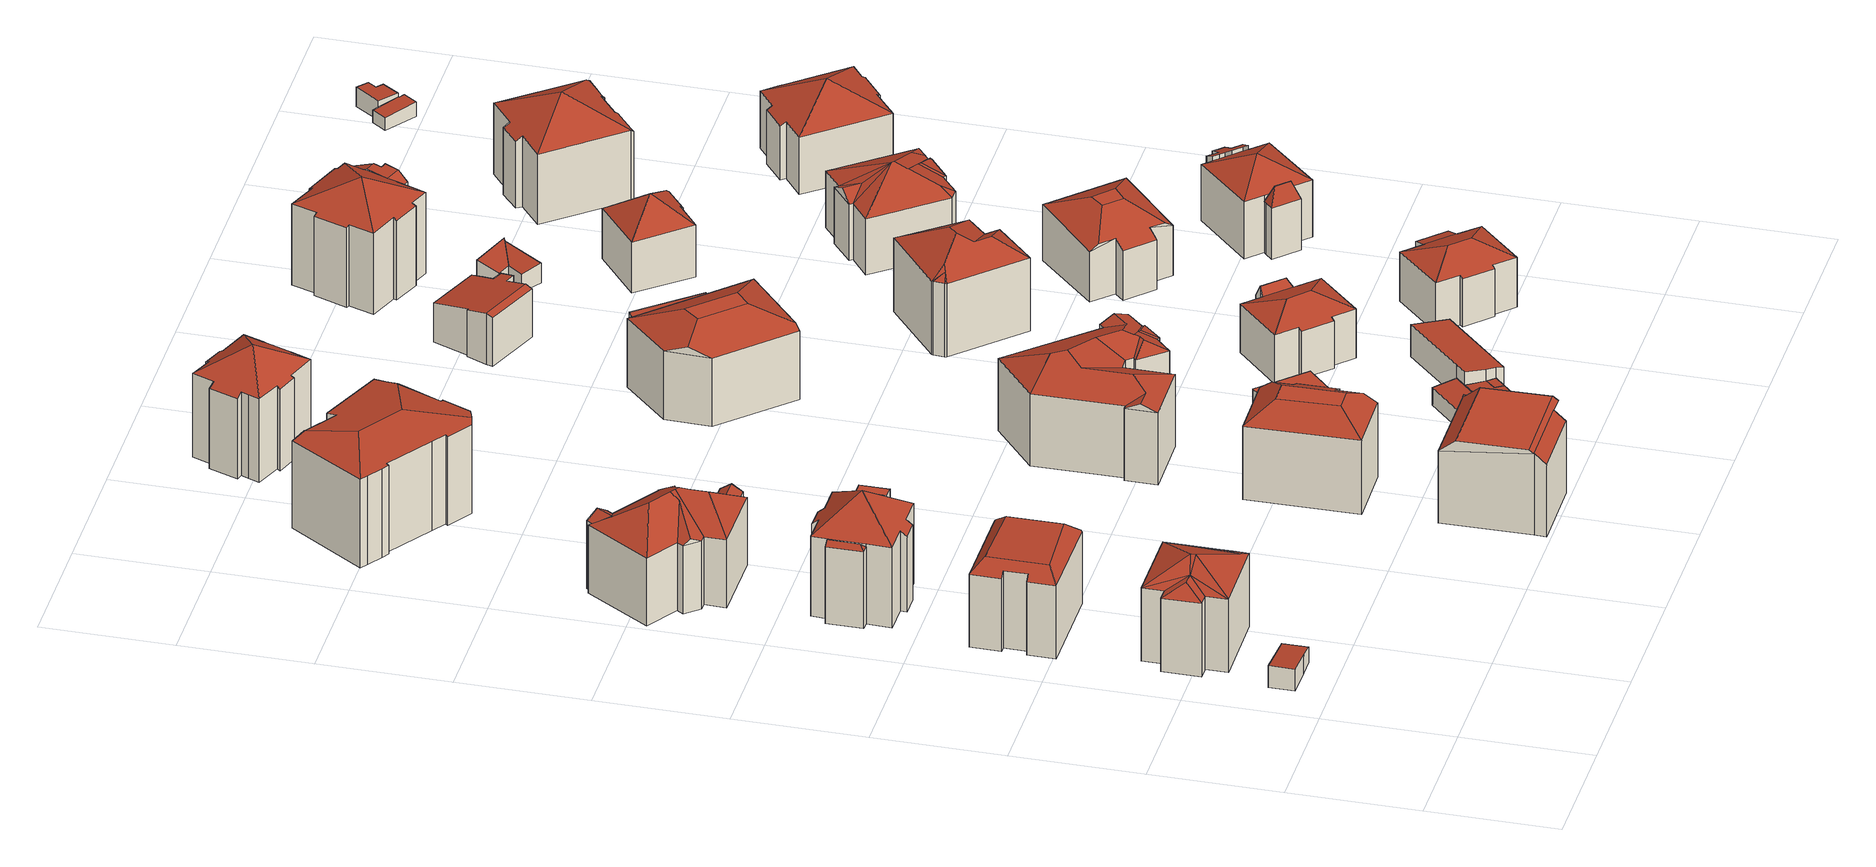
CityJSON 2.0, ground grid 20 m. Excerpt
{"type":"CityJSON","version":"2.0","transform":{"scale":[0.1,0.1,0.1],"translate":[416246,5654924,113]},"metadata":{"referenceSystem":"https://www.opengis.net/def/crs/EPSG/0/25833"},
"CityObjects":{
"building1":{"type":"Building","attributes":{"Dachtyp_tdc":"tdcPolyFlatRoof","Gemeindeschluessel":14612000,"Dachneigung":7.47,"QualitaetDacherkennung":60,"Geometrietyp2DReferenz":"3000","measuredHeight":3.59,"function":"31001_9998","roofType":"2100"},"geometry":[{"type":"Solid","lod":"2","boundaries":[[[[0,1,2,3]],[[1,4,5,2]],[[4,6,7,5]],[[6,8,9,7]],[[8,0,3,9]],[[8,6,4,1,0]],[[3,2,5,7,9]]]],"semantics":{"surfaces":[{"type":"WallSurface"},{"type":"RoofSurface"},{"type":"GroundSurface"}],"values":[[0,0,0,0,0,1,2]]}}]},
"building2":{"type":"Building","attributes":{"Dachtyp_tdc":"tdcFreeFormRoof","Gemeindeschluessel":14612000,"Dachneigung":23.5,"QualitaetDacherkennung":90,"Geometrietyp2DReferenz":"3000","measuredHeight":14.8,"function":"31001_9998","roofType":"5000"},"geometry":[{"type":"Solid","lod":"2","boundaries":[[[[10,11,12,13]],[[11,14,15,12]],[[14,16,17,15]],[[16,18,19,17]],[[18,20,21,19]],[[20,22,23,21]],[[22,24,25,23]],[[24,26,27,25]],[[26,28,29,27]],[[28,30,31,29]],[[30,32,33,31]],[[32,10,13,33]],[[34,35,36]],[[16,35,34]],[[35,16,14]],[[35,30,36]],[[30,35,32]],[[37,38,36,30,28]],[[37,28,26]],[[38,37,26,24]],[[18,38,20]],[[34,38,18]],[[38,34,36]],[[20,24,22]],[[24,20,38]],[[34,18,16]],[[39,35,14,11]],[[39,11,10]],[[35,39,10,32]],[[13,12,15,17,19,21,23,25,27,29,31,33]]]],"semantics":{"surfaces":[{"type":"WallSurface"},{"type":"RoofSurface"},{"type":"GroundSurface"}],"values":[[0,0,0,0,0,0,0,0,0,0,0,0,1,1,1,1,1,1,1,1,1,1,1,1,1,1,1,1,1,2]]}}]},
"building3":{"type":"Building","attributes":{"Dachtyp_tdc":"tdcFreeFormRoof","Gemeindeschluessel":14612000,"Dachneigung":2.71,"QualitaetDacherkennung":64,"Geometrietyp2DReferenz":"3000","measuredHeight":14.51,"function":"31001_9998","roofType":"5000"},"geometry":[{"type":"Solid","lod":"2","boundaries":[[[[40,41,42,43]],[[41,44,45,42]],[[44,46,47,45]],[[46,48,49,47]],[[48,50,51,49]],[[50,52,53,51]],[[52,54,55,53]],[[54,56,57,55]],[[56,58,59,57]],[[58,60,61,59]],[[60,62,63,61]],[[62,40,43,63]],[[64,40,62,60,58,56,54,65]],[[66,67,41,40,64]],[[44,67,66,68,69,50,48,46]],[[52,69,68,65,54]],[[65,68,66,64]],[[44,41,67]],[[52,50,69]],[[43,42,45,47,49,51,53,55,57,59,61,63]]]],"semantics":{"surfaces":[{"type":"WallSurface"},{"type":"RoofSurface"},{"type":"GroundSurface"}],"values":[[0,0,0,0,0,0,0,0,0,0,0,0,1,1,1,1,1,0,0,2]]}}]},
"building4":{"type":"Building","attributes":{"Gemeindeschluessel":14612000,"Geometrietyp2DReferenz":"3000","function":"31001_9998","roofType":"9999"},"children":["building4-1","building4-2","building4-3"]},
"building4-1":{"type":"BuildingPart","attributes":{"Dachtyp_tdc":"tdcPolyFlatRoof","Dachneigung":0,"QualitaetDacherkennung":31,"Geometrietyp2DReferenz":"3000","measuredHeight":13.81,"roofType":"1000"},"parents":["building4"],"geometry":[{"type":"MultiSurface","lod":"2","boundaries":[[[70,71,72,73,74]],[[71,75,76,72]],[[75,77,78,79,76]],[[77,75,71,70]],[[73,72,76,79]]],"semantics":{"surfaces":[{"type":"WallSurface"},{"type":"RoofSurface"},{"type":"GroundSurface"}],"values":[0,0,0,1,2]}}]},
"building4-2":{"type":"BuildingPart","attributes":{"Dachtyp_tdc":"tdcTentRoof","Dachneigung":38.93,"QualitaetDacherkennung":61,"Geometrietyp2DReferenz":"3000","measuredHeight":17.91,"roofType":"3500"},"parents":["building4"],"geometry":[{"type":"MultiSurface","lod":"2","boundaries":[[[80,81,82,83]],[[81,84,85,82]],[[84,86,87,88,85]],[[89,90,91]],[[89,92,93,90]],[[92,94,95,93]],[[94,96,97,95]],[[96,98,99,97]],[[98,100,101,99]],[[100,102,103,101]],[[102,74,73,103]],[[78,104,105,79]],[[104,106,107,105]],[[106,108,109,107]],[[108,80,83,109]],[[92,89,86,84,110]],[[102,100,98,96,94,92,110]],[[104,78,74,102,110]],[[84,81,80,108,106,104,110]],[[83,82,85,88,90,93,95,97,99,101,103,73,79,105,107,109]]],"semantics":{"surfaces":[{"type":"WallSurface"},{"type":"RoofSurface"},{"type":"GroundSurface"}],"values":[0,0,0,0,0,0,0,0,0,0,0,0,0,0,0,1,1,1,1,2]}}]},
"building4-3":{"type":"BuildingPart","attributes":{"Dachtyp_tdc":"tdcFreeFormRoof","Dachneigung":50.94,"QualitaetDacherkennung":17,"Geometrietyp2DReferenz":"3000","measuredHeight":13.42,"roofType":"5000"},"parents":["building4"],"geometry":[{"type":"MultiSurface","lod":"2","boundaries":[[[87,111,112,88]],[[111,113,114,112]],[[113,91,90,114]],[[115,91,113]],[[116,115,113,111]],[[116,111,87]],[[115,116,87,91]],[[88,112,114,90]]],"semantics":{"surfaces":[{"type":"WallSurface"},{"type":"RoofSurface"},{"type":"GroundSurface"}],"values":[0,0,0,0,1,1,1,2]}}]},
"building5":{"type":"Building","attributes":{"Dachtyp_tdc":"tdcFreeFormRoof","Gemeindeschluessel":14612000,"Dachneigung":33.19,"QualitaetDacherkennung":20,"Geometrietyp2DReferenz":"3000","measuredHeight":15.1,"function":"31001_9998","roofType":"5000"},"geometry":[{"type":"Solid","lod":"2","boundaries":[[[[117,118,119,120]],[[118,121,122,119]],[[121,123,124,122]],[[123,125,126,124]],[[125,127,128,126]],[[127,129,130,128]],[[129,131,132,130]],[[131,133,134,132]],[[133,135,136,134]],[[135,137,138,136]],[[137,139,140,138]],[[139,141,142,140]],[[141,143,144,142]],[[143,145,146,144]],[[145,147,148,146]],[[147,149,150,148]],[[149,151,152,150]],[[151,153,154,152]],[[153,155,156,154]],[[155,117,120,156]],[[157,155,153]],[[158,159,160,157,153,151]],[[161,162,163,164,158,151,149]],[[161,149,147]],[[162,161,147,145]],[[165,166,163,162,145,143]],[[165,143,141]],[[166,165,141,139]],[[167,168,164,163,166,139,137]],[[167,137,135]],[[169,168,167,135,133]],[[169,133,131]],[[170,171,159,158,164,168,169,131,129]],[[172,173,170,129,127]],[[172,127,125]],[[173,172,125,123]],[[170,173,123,121]],[[171,170,121,118]],[[160,159,171,118,117]],[[157,160,117,155]],[[120,119,122,124,126,128,130,132,134,136,138,140,142,144,146,148,150,152,154,156]]]],"semantics":{"surfaces":[{"type":"WallSurface"},{"type":"RoofSurface"},{"type":"GroundSurface"}],"values":[[0,0,0,0,0,0,0,0,0,0,0,0,0,0,0,0,0,0,0,0,0,1,1,1,1,1,0,1,1,1,1,1,1,1,0,1,1,1,1,1,2]]}}]},
"building6":{"type":"Building","attributes":{"Gemeindeschluessel":14612000,"Geometrietyp2DReferenz":"3000","function":"31001_9998","roofType":"9999"},"children":["building6-1","building6-2","building6-3"]},
"building6-1":{"type":"BuildingPart","attributes":{"Dachtyp_tdc":"tdcPolyFlatRoof","Dachneigung":0,"QualitaetDacherkennung":16,"Geometrietyp2DReferenz":"3000","measuredHeight":12.03,"roofType":"1000"},"parents":["building6"],"geometry":[{"type":"MultiSurface","lod":"2","boundaries":[[[174,175,176,177]],[[175,178,179,176]],[[178,180,181,179]],[[180,182,183,181]],[[184,174,177,185,186]],[[184,187,182,180,178,175,174]],[[177,176,179,181,183,185]]],"semantics":{"surfaces":[{"type":"WallSurface"},{"type":"RoofSurface"},{"type":"GroundSurface"}],"values":[0,0,0,0,0,1,2]}}]},
"building6-2":{"type":"BuildingPart","attributes":{"Dachtyp_tdc":"tdcCutGableRoof","Dachneigung":0.255,"QualitaetDacherkennung":66,"Geometrietyp2DReferenz":"3000","measuredHeight":14,"roofType":"9999"},"parents":["building6"],"geometry":[{"type":"MultiSurface","lod":"2","boundaries":[[[188,186,185,189]],[[190,188,189,191]],[[186,188,192,193]],[[194,187,186,193,195]],[[190,196,194,195,197]],[[188,190,197,192]],[[195,193,192,197]],[[189,185,183,198,199,191]]],"semantics":{"surfaces":[{"type":"WallSurface"},{"type":"RoofSurface"},{"type":"GroundSurface"}],"values":[0,0,1,0,1,0,1,2]}}]},
"building6-3":{"type":"BuildingPart","attributes":{"Dachtyp_tdc":"tdcPolyFlatRoof","Dachneigung":40.43,"QualitaetDacherkennung":64,"Geometrietyp2DReferenz":"3000","measuredHeight":13.5,"roofType":"2100"},"parents":["building6"],"geometry":[{"type":"MultiSurface","lod":"2","boundaries":[[[200,201,190,191,202]],[[203,204,205,199,196]],[[204,200,202,205]],[[204,203,201,200]],[[202,191,199,205]]],"semantics":{"surfaces":[{"type":"WallSurface"},{"type":"RoofSurface"},{"type":"GroundSurface"}],"values":[0,0,0,1,2]}}]},
"building7":{"type":"Building","attributes":{"Dachtyp_tdc":"tdcFreeFormRoof","Gemeindeschluessel":14612000,"Dachneigung":10.01,"QualitaetDacherkennung":44,"Geometrietyp2DReferenz":"3000","measuredHeight":16.29,"function":"31001_9998","roofType":"5000"},"geometry":[{"type":"Solid","lod":"2","boundaries":[[[[206,207,208,209]],[[207,210,211,208]],[[210,212,213,211]],[[212,214,215,213]],[[214,216,217,215]],[[216,218,219,217]],[[218,220,221,219]],[[220,222,223,221]],[[222,224,225,223]],[[224,226,227,225]],[[226,228,229,227]],[[228,230,231,229]],[[230,232,233,231]],[[232,234,235,233]],[[234,236,237,235]],[[236,238,239,237]],[[238,240,241,239]],[[240,242,243,241]],[[242,244,245,243]],[[244,246,247,245]],[[246,248,249,247]],[[248,206,209,249]],[[250,251,220,218]],[[236,234,252,253,254,242,240,238]],[[246,244,254,253,250,218,216,214,212,210,207,206,248]],[[253,252,232,230,228,226,224,222,251,250]],[[234,232,252]],[[222,220,251]],[[244,242,254]],[[209,208,211,213,215,217,219,221,223,225,227,229,231,233,235,237,239,241,243,245,247,249]]]],"semantics":{"surfaces":[{"type":"WallSurface"},{"type":"RoofSurface"},{"type":"GroundSurface"}],"values":[[0,0,0,0,0,0,0,0,0,0,0,0,0,0,0,0,0,0,0,0,0,0,1,1,1,1,0,0,0,2]]}}]},
"building8":{"type":"Building","attributes":{"Dachtyp_tdc":"tdcFreeFormRoof","Gemeindeschluessel":14612000,"Dachneigung":30.54,"QualitaetDacherkennung":56,"Geometrietyp2DReferenz":"3000","measuredHeight":14.7,"function":"31001_9998","roofType":"5000"},"geometry":[{"type":"Solid","lod":"2","boundaries":[[[[255,256,257,258]],[[256,259,260,257]],[[259,261,262,260]],[[263,264,265,266,255]],[[255,266,267,256]],[[268,269,259,256,267]],[[270,271,261,269,268,265,264,272]],[[266,265,268,267]],[[263,272,264]],[[261,259,269]],[[262,273,274,275,276,258,257,260]],[[261,271,273,262]],[[271,270,274,273]],[[270,272,275,274]],[[272,263,276,275]],[[263,255,258,276]]]],"semantics":{"surfaces":[{"type":"WallSurface"},{"type":"RoofSurface"},{"type":"GroundSurface"}],"values":[[0,0,0,1,1,1,1,1,0,0,2,0,0,0,0,0]]}}]},
"building9":{"type":"Building","attributes":{"Dachtyp_tdc":"tdcPolyFlatRoof","Gemeindeschluessel":14612000,"Dachneigung":5.87,"QualitaetDacherkennung":58,"Geometrietyp2DReferenz":"3000","measuredHeight":3.21,"function":"31001_9998","roofType":"2100"},"geometry":[{"type":"Solid","lod":"2","boundaries":[[[[277,278,279,280]],[[278,281,282,279]],[[281,283,284,282]],[[283,277,280,284]],[[283,281,278,277]],[[280,279,282,284]]]],"semantics":{"surfaces":[{"type":"WallSurface"},{"type":"RoofSurface"},{"type":"GroundSurface"}],"values":[[0,0,0,0,1,2]]}}]},
"building10":{"type":"Building","attributes":{"Dachtyp_tdc":"tdcTentRoof","Gemeindeschluessel":14612000,"Dachneigung":29.14,"QualitaetDacherkennung":38,"Geometrietyp2DReferenz":"3000","measuredHeight":17.42,"function":"31001_9998","roofType":"3500"},"geometry":[{"type":"Solid","lod":"2","boundaries":[[[[285,286,287,288]],[[286,289,290,287]],[[289,291,292,290]],[[291,293,294,292]],[[293,295,296,294]],[[295,297,298,296]],[[297,299,300,298]],[[299,301,302,300]],[[301,303,304,302]],[[303,305,306,304]],[[305,307,308,306]],[[307,309,310,308]],[[309,311,312,310]],[[311,313,314,312]],[[313,315,316,314]],[[315,317,318,316]],[[317,319,320,318]],[[319,321,322,320]],[[321,323,324,322]],[[323,325,326,324]],[[325,285,288,326]],[[301,299,297,295,293,291,289,327]],[[311,309,307,305,303,301,327]],[[321,319,317,315,313,311,327]],[[289,286,285,325,323,321,327]],[[288,287,290,292,294,296,298,300,302,304,306,308,310,312,314,316,318,320,322,324,326]]]],"semantics":{"surfaces":[{"type":"WallSurface"},{"type":"RoofSurface"},{"type":"GroundSurface"}],"values":[[0,0,0,0,0,0,0,0,0,0,0,0,0,0,0,0,0,0,0,0,0,1,1,1,1,2]]}}]},
"building11":{"type":"Building","attributes":{"Dachtyp_tdc":"tdcFreeFormRoof","Gemeindeschluessel":14612000,"Dachneigung":24.51,"QualitaetDacherkennung":43,"Geometrietyp2DReferenz":"3000","measuredHeight":15.24,"function":"31001_9998","roofType":"5000"},"geometry":[{"type":"Solid","lod":"2","boundaries":[[[[328,329,330,331,332]],[[333,328,332,334]],[[335,336,333,334,337]],[[338,339,340,341,335,337,342]],[[343,338,342,344]],[[343,344,345]],[[346,339,338,343,345,347]],[[348,346,347,349]],[[348,349,350]],[[340,339,346,348,350,351]],[[352,353,341,340,351,354]],[[352,354,355]],[[353,352,355,356]],[[357,336,335,341,353,356,358]],[[359,360,361,362,363,364,365,366,367,368,369,370,371,372,373,374,375,376]],[[356,355,360,359]],[[355,354,361,360]],[[354,351,362,361]],[[351,350,363,362]],[[350,349,364,363]],[[349,347,365,364]],[[347,345,366,365]],[[345,344,367,366]],[[344,342,368,367]],[[342,337,369,368]],[[337,334,370,369]],[[334,332,371,370]],[[332,331,372,371]],[[331,377,373,372]],[[377,378,374,373]],[[378,379,375,374]],[[379,358,376,375]],[[358,356,359,376]],[[357,358,379]],[[329,328,333,336,357,379,378]],[[330,329,378,377]],[[330,377,331]]]],"semantics":{"surfaces":[{"type":"RoofSurface"},{"type":"WallSurface"},{"type":"GroundSurface"}],"values":[[0,0,0,0,0,0,0,0,0,0,0,1,0,0,2,1,1,1,1,1,1,1,1,1,1,1,1,1,1,1,1,1,1,0,0,0,1]]}}]},
"building12":{"type":"Building","attributes":{"Dachtyp_tdc":"tdcPolyFlatRoof","Gemeindeschluessel":14612000,"Dachneigung":4.27,"QualitaetDacherkennung":75,"Geometrietyp2DReferenz":"3000","measuredHeight":3.14,"function":"31001_9998","roofType":"2100"},"geometry":[{"type":"Solid","lod":"2","boundaries":[[[[380,381,382,383]],[[381,384,385,382]],[[384,386,387,385]],[[386,380,383,387]],[[386,384,381,380]],[[383,382,385,387]]]],"semantics":{"surfaces":[{"type":"WallSurface"},{"type":"RoofSurface"},{"type":"GroundSurface"}],"values":[[0,0,0,0,1,2]]}}]},
"building13":{"type":"Building","attributes":{"Dachtyp_tdc":"tdcPolyFlatRoof","Gemeindeschluessel":14612000,"Dachneigung":6.18,"QualitaetDacherkennung":79,"Geometrietyp2DReferenz":"3000","measuredHeight":3.25,"function":"31001_9998","roofType":"2100"},"geometry":[{"type":"Solid","lod":"2","boundaries":[[[[277,388,389,280]],[[388,390,391,389]],[[390,392,393,391]],[[392,394,395,393]],[[394,396,397,395]],[[396,398,399,397]],[[398,400,401,399]],[[400,278,279,401]],[[278,277,280,279]],[[278,400,398,396,394,392,390,388,277]],[[280,389,391,393,395,397,399,401,279]]]],"semantics":{"surfaces":[{"type":"WallSurface"},{"type":"RoofSurface"},{"type":"GroundSurface"}],"values":[[0,0,0,0,0,0,0,0,0,1,2]]}}]},
"building14":{"type":"Building","attributes":{"Dachtyp_tdc":"tdcPolyFlatRoof","Gemeindeschluessel":14612000,"Dachneigung":0,"QualitaetDacherkennung":81,"Geometrietyp2DReferenz":"3000","measuredHeight":2.74,"function":"31001_9998","roofType":"1000"},"geometry":[{"type":"Solid","lod":"2","boundaries":[[[[402,403,404,405]],[[403,406,407,404]],[[406,408,409,407]],[[408,402,405,409]],[[408,406,403,402]],[[405,404,407,409]]]],"semantics":{"surfaces":[{"type":"WallSurface"},{"type":"RoofSurface"},{"type":"GroundSurface"}],"values":[[0,0,0,0,1,2]]}}]},
"building15":{"type":"Building","attributes":{"Dachtyp_tdc":"tdcPolyFlatRoof","Gemeindeschluessel":14612000,"Dachneigung":4.58,"QualitaetDacherkennung":59,"Geometrietyp2DReferenz":"3000","measuredHeight":2.79,"function":"31001_9998","roofType":"2100"},"geometry":[{"type":"Solid","lod":"2","boundaries":[[[[394,410,411,395]],[[410,398,399,411]],[[398,396,397,399]],[[396,394,395,397]],[[396,398,410,394]],[[395,411,399,397]]]],"semantics":{"surfaces":[{"type":"WallSurface"},{"type":"RoofSurface"},{"type":"GroundSurface"}],"values":[[0,0,0,0,1,2]]}}]},
"building16":{"type":"Building","attributes":{"Dachtyp_tdc":"tdcPolyFlatRoof","Gemeindeschluessel":14612000,"Dachneigung":10.03,"QualitaetDacherkennung":79,"Geometrietyp2DReferenz":"3000","measuredHeight":5.26,"function":"31001_9998","roofType":"2100"},"geometry":[{"type":"Solid","lod":"2","boundaries":[[[[412,413,414,393]],[[413,415,416,414]],[[415,417,418,416]],[[417,419,420,418]],[[419,421,411,420]],[[421,422,395,411]],[[422,412,393,395]],[[422,421,419,417,415,413,412]],[[393,414,416,418,420,411,395]]]],"semantics":{"surfaces":[{"type":"WallSurface"},{"type":"RoofSurface"},{"type":"GroundSurface"}],"values":[[0,0,0,0,0,0,0,1,2]]}}]},
"building17":{"type":"Building","attributes":{"Dachtyp_tdc":"tdcFreeFormRoof","Gemeindeschluessel":14612000,"Dachneigung":26.43,"QualitaetDacherkennung":70,"Geometrietyp2DReferenz":"3000","measuredHeight":14.25,"function":"31001_9998","roofType":"5000"},"geometry":[{"type":"Solid","lod":"2","boundaries":[[[[423,424,425,426]],[[424,427,428,425]],[[427,429,430,428]],[[429,431,432,430]],[[431,423,426,432]],[[433,434,431,429]],[[435,431,434,436]],[[423,435,436,437,438,424]],[[437,433,429,427,438]],[[436,434,433,437]],[[427,424,438]],[[423,431,435]],[[426,425,428,430,432]]]],"semantics":{"surfaces":[{"type":"WallSurface"},{"type":"RoofSurface"},{"type":"GroundSurface"}],"values":[[0,0,0,0,0,1,1,1,1,1,0,0,2]]}}]},
"building18":{"type":"Building","attributes":{"Gemeindeschluessel":14612000,"Geometrietyp2DReferenz":"3000","function":"31001_9998","roofType":"9999"},"children":["building18-1","building18-2"]},
"building18-1":{"type":"BuildingPart","attributes":{"Dachtyp_tdc":"tdcHipRoof","Dachneigung":22.25,"QualitaetDacherkennung":79,"Geometrietyp2DReferenz":"3000","measuredHeight":10.04,"roofType":"3200"},"parents":["building18"],"geometry":[{"type":"MultiSurface","lod":"2","boundaries":[[[439,440,441]],[[439,442,443,440]],[[442,444,445,443]],[[444,446,447,445]],[[446,448,449,447]],[[448,450,451,449]],[[444,442,452]],[[453,454,455]],[[442,439,456,453,455,452]],[[454,457,450,448,446,444,452,455]],[[451,458,459,460,461,440,443,445,447,449]],[[450,457,458,451]],[[457,454,459,458]],[[454,453,460,459]],[[453,456,461,460]],[[456,462,461]]],"semantics":{"surfaces":[{"type":"WallSurface"},{"type":"RoofSurface"},{"type":"GroundSurface"}],"values":[0,0,0,0,0,0,1,1,1,1,2,0,0,0,0,0]}}]},
"building18-2":{"type":"BuildingPart","attributes":{"Dachtyp_tdc":"tdcFreeFormRoof","Dachneigung":62.33,"QualitaetDacherkennung":11,"Geometrietyp2DReferenz":"3000","measuredHeight":9.07,"roofType":"5000"},"parents":["building18"],"geometry":[{"type":"MultiSurface","lod":"2","boundaries":[[[463,464,465,466]],[[464,467,468,465]],[[467,469,440,468]],[[469,441,440]],[[462,463,466,461]],[[469,467,470]],[[467,464,463,470]],[[463,462,441,469,470]],[[466,465,468,440,461]]],"semantics":{"surfaces":[{"type":"WallSurface"},{"type":"RoofSurface"},{"type":"GroundSurface"}],"values":[0,0,0,0,0,1,1,1,2]}}]},
"building19":{"type":"Building","attributes":{"Dachtyp_tdc":"tdcGableRoof","Gemeindeschluessel":14612000,"Dachneigung":11.77,"QualitaetDacherkennung":21,"Geometrietyp2DReferenz":"3000","measuredHeight":8.48,"function":"31001_9998","roofType":"3100"},"geometry":[{"type":"Solid","lod":"2","boundaries":[[[[471,472,473,474]],[[472,475,476,473]],[[475,477,478,476]],[[477,479,480,478]],[[479,481,482,480]],[[481,483,484,482]],[[483,485,486,484]],[[485,487,488,486]],[[487,489,490,488]],[[489,491,492,490]],[[491,493,494,492]],[[493,495,496,494]],[[495,471,474,496]],[[491,489,487,485,483,481,479,477,475,472,471]],[[471,495,493,491]],[[474,473,476,478,480,482,484,486,488,490,492,494,496]]]],"semantics":{"surfaces":[{"type":"WallSurface"},{"type":"RoofSurface"},{"type":"GroundSurface"}],"values":[[0,0,0,0,0,0,0,0,0,0,0,0,0,1,1,2]]}}]},
"building20":{"type":"Building","attributes":{"Dachtyp_tdc":"tdcPolyFlatRoof","Gemeindeschluessel":14612000,"Dachneigung":3.32,"QualitaetDacherkennung":65,"Geometrietyp2DReferenz":"3000","measuredHeight":3.92,"function":"31001_9998","roofType":"2100"},"geometry":[{"type":"Solid","lod":"2","boundaries":[[[[497,498,499,500]],[[498,501,502,499]],[[501,503,504,502]],[[503,505,506,504]],[[505,497,500,506]],[[505,503,501,498,497]],[[500,499,502,504,506]]]],"semantics":{"surfaces":[{"type":"WallSurface"},{"type":"RoofSurface"},{"type":"GroundSurface"}],"values":[[0,0,0,0,0,1,2]]}}]},
"building21":{"type":"Building","attributes":{"Dachtyp_tdc":"tdcFreeFormRoof","Gemeindeschluessel":14612000,"Dachneigung":29.41,"QualitaetDacherkennung":53,"Geometrietyp2DReferenz":"3000","measuredHeight":15.55,"function":"31001_9998","roofType":"5000"},"geometry":[{"type":"Solid","lod":"2","boundaries":[[[[507,508,509,510]],[[508,511,512,509]],[[511,513,514,512]],[[513,515,516,514]],[[515,517,518,516]],[[517,519,520,518]],[[519,521,522,520]],[[521,523,524,522]],[[523,507,510,524]],[[525,523,521]],[[526,525,521,519]],[[527,528,526,519,517]],[[527,517,515]],[[529,528,527,515,513]],[[513,530,529]],[[511,530,513]],[[530,511,508]],[[530,508,507]],[[525,526,528,529,530,507,523]],[[510,509,512,514,516,518,520,522,524]]]],"semantics":{"surfaces":[{"type":"WallSurface"},{"type":"RoofSurface"},{"type":"GroundSurface"}],"values":[[0,0,0,0,0,0,0,0,0,1,1,1,1,1,1,1,1,1,1,2]]}}]},
"building22":{"type":"Building","attributes":{"Gemeindeschluessel":14612000,"Geometrietyp2DReferenz":"3000","function":"31001_9998","roofType":"9999"},"children":["building22-1","building22-2"]},
"building22-1":{"type":"BuildingPart","attributes":{"Dachtyp_tdc":"tdcHipRoof","Dachneigung":22.57,"QualitaetDacherkennung":79,"Geometrietyp2DReferenz":"3000","measuredHeight":10.21,"roofType":"3200"},"parents":["building22"],"geometry":[{"type":"MultiSurface","lod":"2","boundaries":[[[531,532,533,534]],[[532,535,536,533]],[[535,537,538,536]],[[537,539,540,541,538]],[[542,543,544,545,546]],[[543,547,548,544]],[[547,549,550,548]],[[549,551,552,550]],[[551,531,534,552]],[[547,543,553]],[[537,535,554]],[[543,542,539,537,554,553]],[[535,532,531,551,549,547,553,554]],[[534,533,536,538,541,545,544,548,550,552]]],"semantics":{"surfaces":[{"type":"WallSurface"},{"type":"RoofSurface"},{"type":"GroundSurface"}],"values":[0,0,0,0,0,0,0,0,0,1,1,1,1,2]}}]},
"building22-2":{"type":"BuildingPart","attributes":{"Dachtyp_tdc":"tdcPolyFlatRoof","Dachneigung":17.65,"QualitaetDacherkennung":34,"Geometrietyp2DReferenz":"3000","measuredHeight":8.04,"roofType":"2100"},"parents":["building22"],"geometry":[{"type":"MultiSurface","lod":"2","boundaries":[[[540,555,556,541]],[[555,557,558,556]],[[557,546,545,558]],[[546,557,555,540]],[[541,556,558,545]]],"semantics":{"surfaces":[{"type":"WallSurface"},{"type":"RoofSurface"},{"type":"GroundSurface"}],"values":[0,0,0,1,2]}}]},
"building23":{"type":"Building","attributes":{"Dachtyp_tdc":"tdcFreeFormRoof","Gemeindeschluessel":14612000,"Dachneigung":25.95,"QualitaetDacherkennung":56,"Geometrietyp2DReferenz":"3000","measuredHeight":11.7,"function":"31001_9998","roofType":"5000"},"geometry":[{"type":"Solid","lod":"2","boundaries":[[[[559,560,561,562]],[[560,563,564,561]],[[563,565,566,564]],[[565,567,568,566]],[[567,569,570,568]],[[569,571,572,570]],[[571,573,574,572]],[[573,559,562,574]],[[559,573,575,576,577,578,563,560]],[[577,579,567,565,578]],[[580,569,567,579]],[[569,580,576,575,571]],[[576,580,579,577]],[[565,563,578]],[[573,571,575]],[[562,561,564,566,568,570,572,574]]]],"semantics":{"surfaces":[{"type":"WallSurface"},{"type":"RoofSurface"},{"type":"GroundSurface"}],"values":[[0,0,0,0,0,0,0,0,1,1,1,1,1,0,0,2]]}}]},
"building24":{"type":"Building","attributes":{"Dachtyp_tdc":"tdcPolyFlatRoof","Gemeindeschluessel":14612000,"Dachneigung":6.15,"QualitaetDacherkennung":52,"Geometrietyp2DReferenz":"3000","measuredHeight":3.29,"function":"31001_9998","roofType":"2100"},"geometry":[{"type":"Solid","lod":"2","boundaries":[[[[581,582,583,584]],[[582,585,586,583]],[[585,587,588,586]],[[587,581,584,588]],[[587,585,582,581]],[[584,583,586,588]]]],"semantics":{"surfaces":[{"type":"WallSurface"},{"type":"RoofSurface"},{"type":"GroundSurface"}],"values":[[0,0,0,0,1,2]]}}]},
"building25":{"type":"Building","attributes":{"Gemeindeschluessel":14612000,"Geometrietyp2DReferenz":"3000","function":"31001_9998","roofType":"9999"},"children":["building25-1","building25-2"]},
"building25-1":{"type":"BuildingPart","attributes":{"Dachtyp_tdc":"tdcTentRoof","Dachneigung":24.52,"QualitaetDacherkennung":31,"Geometrietyp2DReferenz":"3000","measuredHeight":16.61,"roofType":"3500"},"parents":["building25"],"geometry":[{"type":"MultiSurface","lod":"2","boundaries":[[[589,590,591,592]],[[590,593,594,591]],[[593,595,594]],[[596,597,598,599,600]],[[597,601,602,598]],[[601,603,604,602]],[[603,605,606,604]],[[605,607,608,606]],[[607,609,610,608]],[[609,611,612,610]],[[611,613,614,612]],[[613,615,616,614]],[[615,617,618,616]],[[617,619,620,618]],[[619,621,622,620]],[[621,623,624,622]],[[623,589,592,624]],[[597,596,625,626,627,593,628]],[[609,607,605,603,601,597,628]],[[619,617,615,613,611,609,628]],[[593,590,589,623,621,619,628]],[[592,591,594,629,630,599,598,602,604,606,608,610,612,614,616,618,620,622,624]]],"semantics":{"surfaces":[{"type":"WallSurface"},{"type":"RoofSurface"},{"type":"GroundSurface"}],"values":[0,0,0,0,0,0,0,0,0,0,0,0,0,0,0,0,0,1,1,1,1,2]}}]},
"building25-2":{"type":"BuildingPart","attributes":{"Dachtyp_tdc":"tdcCutGableRoof","Dachneigung":3.97,"QualitaetDacherkennung":38,"Geometrietyp2DReferenz":"3000","measuredHeight":13.67,"roofType":"9999"},"parents":["building25"],"geometry":[{"type":"MultiSurface","lod":"2","boundaries":[[[631,632,633,634]],[[632,600,599,633]],[[595,635,636,594]],[[635,637,638,636]],[[637,639,640,638]],[[639,641,642,640]],[[641,631,634,642]],[[637,635,595,627,643]],[[625,600,632,631]],[[643,625,631,641,639,637]],[[634,633,599,630,629,594,636,638,640,642]]],"semantics":{"surfaces":[{"type":"WallSurface"},{"type":"RoofSurface"},{"type":"GroundSurface"}],"values":[0,0,0,0,0,0,0,1,1,1,2]}}]},
"building26":{"type":"Building","attributes":{"Dachtyp_tdc":"tdcPolyFlatRoof","Gemeindeschluessel":14612000,"Dachneigung":11.53,"QualitaetDacherkennung":56,"Geometrietyp2DReferenz":"3000","measuredHeight":3.54,"function":"31001_9998","roofType":"2100"},"geometry":[{"type":"Solid","lod":"2","boundaries":[[[[644,645,646,647]],[[645,648,649,646]],[[648,585,650,649]],[[585,644,647,650]],[[585,648,645,644]],[[647,646,649,650]]]],"semantics":{"surfaces":[{"type":"WallSurface"},{"type":"RoofSurface"},{"type":"GroundSurface"}],"values":[[0,0,0,0,1,2]]}}]},
"building27":{"type":"Building","attributes":{"Dachtyp_tdc":"tdcTentRoof","Gemeindeschluessel":14612000,"Dachneigung":37.04,"QualitaetDacherkennung":67,"Geometrietyp2DReferenz":"3000","measuredHeight":12.26,"function":"31001_9998","roofType":"3500"},"geometry":[{"type":"Solid","lod":"2","boundaries":[[[[651,652,653,654]],[[652,655,656,653]],[[655,657,658,656]],[[657,659,660,658]],[[659,661,662,660]],[[661,663,664,662]],[[663,651,654,664]],[[651,663,665]],[[652,651,665]],[[661,659,657,655,652,665]],[[663,661,665]],[[654,653,656,658,660,662,664]]]],"semantics":{"surfaces":[{"type":"WallSurface"},{"type":"RoofSurface"},{"type":"GroundSurface"}],"values":[[0,0,0,0,0,0,0,1,1,1,1,2]]}}]},
"building28":{"type":"Building","attributes":{"Dachtyp_tdc":"tdcFreeFormRoof","Gemeindeschluessel":14612000,"Dachneigung":27.8,"QualitaetDacherkennung":73,"Geometrietyp2DReferenz":"3000","measuredHeight":12.91,"function":"31001_9998","roofType":"5000"},"geometry":[{"type":"Solid","lod":"2","boundaries":[[[[666,667,668,669]],[[667,670,671,668]],[[670,672,673,671]],[[672,674,675,673]],[[674,676,677,675]],[[678,679,680]],[[681,682,678,680,683]],[[684,681,683]],[[685,681,684]],[[686,681,685]],[[681,686,687]],[[688,685,684,689]],[[688,689,690]],[[685,688,690,686]],[[691,692,693,682,681,687,694]],[[691,694,676]],[[695,692,691,676,674]],[[696,695,674,672]],[[697,696,672,670]],[[697,670,667]],[[693,692,695,696,697,667,666]],[[678,682,693,666,679]],[[669,668,671,673,675,677,698,699,700,701,702,703,704,705,706]],[[679,666,669,706]],[[676,694,698,677]],[[694,687,699,698]],[[687,686,700,699]],[[686,690,701,700]],[[690,689,702,701]],[[689,684,703,702]],[[684,683,704,703]],[[683,680,705,704]],[[680,679,706,705]]]],"semantics":{"surfaces":[{"type":"WallSurface"},{"type":"RoofSurface"},{"type":"GroundSurface"}],"values":[[0,0,0,0,0,1,1,1,1,1,1,1,0,1,1,1,1,1,1,1,1,1,2,0,0,0,0,0,0,0,0,0,0]]}}]},
"building29":{"type":"Building","attributes":{"Gemeindeschluessel":14612000,"Geometrietyp2DReferenz":"3000","function":"31001_9998","roofType":"9999"},"children":["building29-1","building29-2","building29-3"]},
"building29-1":{"type":"BuildingPart","attributes":{"Dachtyp_tdc":"tdcTentRoof","Dachneigung":28.54,"QualitaetDacherkennung":72,"Geometrietyp2DReferenz":"3000","measuredHeight":12.52,"roofType":"3500"},"parents":["building29"],"geometry":[{"type":"MultiSurface","lod":"2","boundaries":[[[707,708,709,710]],[[708,711,712,709]],[[711,713,714,712]],[[713,715,714]],[[716,717,718]],[[716,719,720,717]],[[719,721,722,720]],[[721,723,724,722]],[[708,707,723,721,725]],[[711,708,725]],[[719,716,713,711,725]],[[721,719,725]],[[724,710,709,712,714,717,720,722]]],"semantics":{"surfaces":[{"type":"WallSurface"},{"type":"RoofSurface"},{"type":"GroundSurface"}],"values":[0,0,0,0,0,0,0,0,1,1,1,1,2]}}]},
"building29-2":{"type":"BuildingPart","attributes":{"Dachtyp_tdc":"tdcFreeFormRoof","Dachneigung":69.32,"QualitaetDacherkennung":13,"Geometrietyp2DReferenz":"3000","measuredHeight":11.21,"roofType":"5000"},"parents":["building29"],"geometry":[{"type":"MultiSurface","lod":"2","boundaries":[[[726,718,717,727]],[[715,728,729,714]],[[728,730,731,729]],[[730,732,733,731]],[[732,726,727,733]],[[734,730,728,715]],[[735,734,715,718]],[[735,718,726,732]],[[734,735,732,730]],[[727,717,714,729,731,733]]],"semantics":{"surfaces":[{"type":"WallSurface"},{"type":"RoofSurface"},{"type":"GroundSurface"}],"values":[0,0,0,0,0,1,1,1,1,2]}}]},
"building29-3":{"type":"BuildingPart","attributes":{"Dachtyp_tdc":"tdcPolyFlatRoof","Dachneigung":24.61,"QualitaetDacherkennung":40,"Geometrietyp2DReferenz":"3000","measuredHeight":10.04,"roofType":"2100"},"parents":["building29"],"geometry":[{"type":"MultiSurface","lod":"2","boundaries":[[[736,737,738,739]],[[737,740,741,738]],[[740,742,743,741]],[[742,744,745,743]],[[744,746,747,745]],[[746,748,710,747]],[[748,707,710]],[[749,736,739,724,723]],[[749,748,746,744,742,740,737,736]],[[739,738,741,743,745,747,710,724]]],"semantics":{"surfaces":[{"type":"WallSurface"},{"type":"RoofSurface"},{"type":"GroundSurface"}],"values":[0,0,0,0,0,0,0,0,1,2]}}]},
"building30":{"type":"Building","attributes":{"Dachtyp_tdc":"tdcTentRoof","Gemeindeschluessel":14612000,"Dachneigung":29.98,"QualitaetDacherkennung":61,"Geometrietyp2DReferenz":"3000","measuredHeight":15.85,"function":"31001_9998","roofType":"3500"},"geometry":[{"type":"Solid","lod":"2","boundaries":[[[[750,751,752,753]],[[751,754,755,752]],[[754,756,757,755]],[[756,758,759,757]],[[758,760,761,759]],[[760,762,763,761]],[[762,764,765,763]],[[766,767,768]],[[756,754,751,750,769,766,768]],[[758,756,768]],[[767,770,771,772,773,774,775,776,764,762,760,758,768]],[[765,777,778,779,780,781,782,783,784,785,786,753,752,755,757,759,761,763]],[[764,776,777,765]],[[776,775,778,777]],[[775,774,779,778]],[[774,773,780,779]],[[773,772,781,780]],[[772,771,782,781]],[[771,770,783,782]],[[770,767,784,783]],[[767,766,785,784]],[[766,769,786,785]],[[769,750,753,786]]]],"semantics":{"surfaces":[{"type":"WallSurface"},{"type":"RoofSurface"},{"type":"GroundSurface"}],"values":[[0,0,0,0,0,0,0,1,1,1,1,2,0,0,0,0,0,0,0,0,0,0,0]]}}]},
"building31":{"type":"Building","attributes":{"Dachtyp_tdc":"tdcTentRoof","Gemeindeschluessel":14612000,"Dachneigung":28.77,"QualitaetDacherkennung":50,"Geometrietyp2DReferenz":"3000","measuredHeight":13.36,"function":"31001_9998","roofType":"3500"},"geometry":[{"type":"Solid","lod":"2","boundaries":[[[[787,788,789,790]],[[788,791,792,789]],[[791,793,794,792]],[[793,795,796,794]],[[795,797,798,796]],[[797,799,800,798]],[[799,801,802,800]],[[801,803,804,802]],[[803,805,806,804]],[[805,807,808,806]],[[807,809,810,808]],[[809,811,812,810]],[[811,813,814,812]],[[813,815,816,814]],[[815,787,790,816]],[[795,793,791,788,787,815,817]],[[803,801,799,797,795,817]],[[813,811,809,807,805,803,817]],[[815,813,817]],[[790,789,792,794,796,798,800,802,804,806,808,810,812,814,816]]]],"semantics":{"surfaces":[{"type":"WallSurface"},{"type":"RoofSurface"},{"type":"GroundSurface"}],"values":[[0,0,0,0,0,0,0,0,0,0,0,0,0,0,0,1,1,1,1,2]]}}]},
"building32":{"type":"Building","attributes":{"Dachtyp_tdc":"tdcPolyFlatRoof","Gemeindeschluessel":14612000,"Dachneigung":3.03,"QualitaetDacherkennung":55,"Geometrietyp2DReferenz":"3000","measuredHeight":2.38,"function":"31001_9998","roofType":"2100"},"geometry":[{"type":"Solid","lod":"2","boundaries":[[[[818,819,820,821]],[[819,822,823,820]],[[822,824,825,823]],[[824,826,827,825]],[[826,828,829,827]],[[828,830,831,829]],[[830,818,821,831]],[[830,828,826,824,822,819,818]],[[821,820,823,825,827,829,831]]]],"semantics":{"surfaces":[{"type":"WallSurface"},{"type":"RoofSurface"},{"type":"GroundSurface"}],"values":[[0,0,0,0,0,0,0,1,2]]}}]},
"building33":{"type":"Building","attributes":{"Dachtyp_tdc":"tdcPolyFlatRoof","Gemeindeschluessel":14612000,"Dachneigung":5.25,"QualitaetDacherkennung":63,"Geometrietyp2DReferenz":"3000","measuredHeight":3.25,"function":"31001_9998","roofType":"2100"},"geometry":[{"type":"Solid","lod":"2","boundaries":[[[[832,833,829,834]],[[833,835,827,829]],[[835,836,837,827]],[[836,838,839,837]],[[838,840,841,839]],[[840,832,834,841]],[[840,838,836,835,833,832]],[[834,829,827,837,839,841]]]],"semantics":{"surfaces":[{"type":"WallSurface"},{"type":"RoofSurface"},{"type":"GroundSurface"}],"values":[[0,0,0,0,0,0,1,2]]}}]}
},
"vertices":[
[58,249,50],[58,288,50],[58,288,14],[58,249,14],[135,288,40],[135,288,14],[135,249,40],[135,249,14],[106,249,44],[106,249,14],
[64,386,134],[64,445,134],[64,445,13],[64,386,13],[84,445,134],[84,445,13],[84,478,134],[84,478,13],[208,478,134],[208,478,13],[208,396,134],[208,396,13],[209,377,134],[209,377,13],[209,363,134],[209,363,13],[208,354,134],[208,354,13],[209,353,134],[209,353,13],[84,352,134],[84,352,13],[84,386,134],[84,386,13],[146,422,161],[114,415,147],[146,415,161],[207,354,134],[198,363,138],[93,415,147],
[58,720,135],[207,720,134],[207,720,15],[58,720,15],[207,681,136],[207,681,15],[211,681,133],[211,681,15],[211,634,133],[211,634,15],[208,634,136],[208,634,15],[208,594,133],[208,594,15],[58,594,135],[58,594,15],[58,637,135],[58,637,15],[67,637,143],[67,637,15],[67,673,143],[67,673,15],[58,673,135],[58,673,15],[79,702,155],[79,609,155],[181,697,160],[207,717,136],[181,613,160],[208,596,136],
[205,920,153],[222,920,153],[222,920,14],[205,920,14],[205,920,146],[222,875,153],[222,875,14],[204,875,153],[204,875,146],[204,875,14],
[129,827,138],[129,837,146],[129,837,14],[129,827,14],[83,837,146],[83,837,14],[84,875,146],[84,875,141],[84,875,14],[84,930,146],[84,930,14],[84,930,141],[85,955,146],[85,955,14],[129,955,146],[129,955,14],[129,965,138],[129,965,14],[162,964,138],[162,964,14],[162,954,146],[162,954,14],[205,954,146],[205,954,14],[204,836,146],[204,836,14],[161,836,146],[161,836,14],[161,827,138],[161,827,14],[146,896,194],
[71,875,141],[71,875,14],[71,931,141],[71,931,14],[78,930,149],[77,881,149],
[54,1140,126],[4,1172,126],[4,1172,14],[54,1140,14],[69,1272,126],[69,1272,14],[74,1268,126],[74,1268,14],[80,1277,126],[80,1277,14],[113,1256,126],[113,1256,14],[107,1247,126],[107,1247,14],[181,1199,126],[181,1199,14],[183,1200,126],[183,1200,14],[199,1180,126],[199,1180,14],[195,1178,126],[195,1178,14],[195,1117,126],[195,1117,14],[207,1116,126],[207,1116,14],[206,1083,126],[206,1083,14],[194,1083,126],[194,1083,14],[194,1074,126],[194,1074,14],[78,1075,126],[78,1075,14],[78,1108,126],[78,1108,14],[67,1108,126],[67,1108,14],[48,1130,126],[48,1130,14],[56,1121,134],[134,1163,162],[121,1167,165],[116,1153,156],[136,1115,164],[136,1141,164],[136,1142,164],[137,1158,164],[207,1100,137],[177,1100,137],[189,1182,130],[169,1176,143],[181,1188,132],[75,1240,141],[86,1189,165],[96,1266,139],[80,1241,139],
[687,163,134],[688,84,134],[688,84,14],[687,163,14],[696,84,134],[696,84,14],[697,47,134],[697,47,14],[682,47,134],[682,47,14],[681,163,134],[681,163,14],[681,163,133],[681,149,134],
[536,162,133],[536,162,14],[537,24,148],[537,24,14],[536,137,153],[681,138,153],[682,25,148],[682,33,154],[655,25,148],[537,31,154],[682,25,14],[655,25,14],
[537,6,133],[537,24,149],[537,6,14],[655,25,149],[655,7,133],[655,7,14],
[197,1510,161],[176,1524,161],[176,1524,14],[197,1510,14],[104,1572,161],[104,1572,14],[101,1568,160],[101,1568,14],[90,1575,160],[90,1575,14],[67,1590,160],[67,1590,14],[56,1598,160],[56,1598,14],[134,1716,158],[134,1716,14],[157,1701,165],[157,1701,14],[205,1669,165],[205,1669,14],[210,1685,162],[210,1685,14],[213,1684,162],[213,1684,14],[320,1644,158],[320,1644,14],[313,1626,161],[313,1626,14],[303,1600,165],[303,1600,14],[280,1537,162],[280,1537,14],[285,1536,161],[285,1536,14],[268,1492,160],[268,1492,14],[265,1491,160],[265,1491,14],[237,1482,161],[237,1482,14],[233,1481,160],[233,1481,14],[194,1506,160],[194,1506,14],[151,1625,177],[154,1703,165],[306,1606,165],[222,1579,177],[248,1485,163],
[538,273,132],[535,444,131],[535,444,10],[538,273,10],[640,446,131],[640,446,10],[641,397,143],[641,397,10],[639,275,132],[639,296,145],[616,314,157],[580,313,157],[578,407,156],[616,408,156],[640,428,143],[664,336,131],[663,398,131],[638,336,145],[663,398,10],[664,336,10],[638,336,10],[639,275,10],
[785,142,47],[818,109,42],[818,109,15],[785,142,15],[790,81,42],[790,81,15],[757,114,47],[757,114,15],
[275,1768,149],[278,1773,153],[278,1773,15],[275,1768,15],[238,1789,153],[238,1789,15],[245,1806,153],[245,1806,15],[250,1818,153],[250,1818,15],[240,1821,147],[240,1821,15],[257,1866,147],[257,1866,15],[267,1862,153],[267,1862,15],[280,1896,153],[280,1896,15],[317,1881,153],[317,1881,15],[320,1887,149],[320,1887,15],[352,1875,149],[352,1875,15],[350,1869,153],[350,1869,15],[396,1851,154],[396,1851,15],[384,1820,154],[384,1820,15],[390,1817,149],[390,1817,15],[373,1773,149],[373,1773,15],[367,1775,154],[367,1775,15],[355,1744,154],[355,1744,15],[309,1761,153],[309,1761,15],[308,1756,150],[308,1756,15],[320,1819,189],
[590,616,157],[565,591,146],[535,591,146],[535,566,135],[639,567,135],[589,690,157],[639,643,135],[674,691,156],[614,716,168],[657,644,135],[705,635,147],[705,642,149],[704,642,149],[704,660,155],[667,634,135],[697,627,147],[663,630,135],[697,590,135],[724,642,143],[723,615,135],[727,639,143],[727,612,135],[754,640,135],[751,643,135],[759,685,145],[733,660,146],[776,669,135],[741,702,135],[734,694,135],[605,739,164],[620,818,135],[734,694,16],[741,702,16],[776,669,16],[751,643,16],[754,640,16],[727,612,16],[723,615,16],[697,590,16],[663,630,16],[667,634,16],[657,644,16],[639,643,16],[639,567,16],[535,566,16],[535,615,16],[541,615,16],[540,752,16],[620,818,16],[535,615,135],[541,615,135],[540,752,135],
[835,245,43],[862,217,46],[862,217,14],[835,245,14],[791,147,46],[791,147,14],[763,175,43],[763,175,14],
[791,147,47],[791,147,15],[798,153,47],[798,153,15],[846,201,47],[846,201,15],[870,176,43],[870,176,15],[855,161,43],[855,161,15],[866,149,42],[866,149,15],[822,105,42],[822,105,15],
[834,421,44],[795,383,44],[795,383,17],[834,421,17],[729,449,44],[729,449,17],[769,488,44],[769,488,17],
[882,165,42],[882,165,15],
[846,201,68],[862,217,68],[862,217,15],[950,305,68],[950,305,15],[995,260,56],[995,260,15],[891,156,56],[891,156,15],[882,165,59],[870,176,62],
[633,1108,128],[534,1209,128],[534,1209,15],[633,1108,15],[536,1280,128],[536,1280,15],[607,1350,128],[607,1350,15],[750,1203,128],[750,1203,15],[607,1268,156],[668,1206,156],[643,1116,134],[642,1184,157],[584,1243,157],[535,1244,141],
[966,473,96],[966,473,16],[966,473,85],[994,445,96],[994,445,16],[926,378,97],[926,378,16],[897,406,97],[897,406,16],[892,401,94],[892,401,16],[855,439,94],[855,439,16],[928,443,116],[901,539,96],[832,472,97],[899,471,116],[928,512,96],[859,444,97],[859,444,16],[832,472,16],[901,539,16],[928,512,16],[928,512,86],
[936,519,107],[944,527,86],[944,527,16],[936,519,16],[982,489,86],[982,489,16],[966,473,86],[966,489,107],
[621,1557,96],[634,1588,89],[634,1588,12],[621,1557,12],[637,1587,89],[637,1587,12],[660,1643,77],[660,1643,12],[744,1609,77],[744,1609,12],[737,1591,81],[737,1591,12],[730,1574,85],[730,1574,12],[746,1567,85],[746,1567,12],[738,1547,89],[738,1547,12],[722,1553,89],[722,1553,12],[710,1522,96],[710,1522,12],[706,1512,92],[706,1512,12],[618,1547,92],[618,1547,12],
[705,1352,49],[735,1376,51],[735,1376,13],[705,1352,13],[741,1381,52],[741,1381,13],[817,1289,52],[817,1289,13],[780,1260,49],[780,1260,13],
[791,935,136],[791,938,136],[791,938,15],[791,935,15],[792,955,136],[792,955,15],[792,957,136],[792,957,15],[890,1036,136],[890,1036,15],[962,945,136],[962,945,15],[931,915,136],[931,915,15],[948,898,136],[948,898,15],[886,838,136],[886,838,15],[890,895,160],[870,915,160],[885,954,170],[870,941,171],[817,945,151],[807,941,145],
[1043,253,94],[1047,258,97],[1047,258,15],[1043,253,15],[1019,286,97],[1019,286,15],[1088,355,96],[1088,355,15],[1116,326,96],[1116,326,95],[1116,326,15],[1154,288,96],[1181,260,96],[1181,260,15],[1154,288,15],[1154,288,95],[1112,192,97],[1112,192,15],[1084,220,97],[1084,220,15],[1080,216,94],[1080,216,15],[1115,258,117],[1088,285,117],
[1134,344,87],[1134,344,15],[1172,306,87],[1172,306,15],
[1033,692,98],[994,731,98],[994,731,16],[1033,692,16],[1008,745,108],[1008,745,16],[978,775,99],[978,775,16],[1069,866,108],[1069,866,16],[1165,769,108],[1165,769,16],[1074,679,99],[1074,679,16],[1047,706,108],[1047,706,16],[1064,688,108],[1075,750,132],[1050,775,132],[988,765,108],[1067,795,133],[1096,767,133],
[850,1535,43],[821,1556,39],[821,1556,10],[850,1535,10],[838,1579,39],[838,1579,10],[896,1600,43],[896,1600,10],
[863,1836,146],[862,1831,148],[862,1831,14],[863,1836,14],[877,1825,148],[877,1825,14],[877,1825,134],[847,1743,148],[829,1696,148],[829,1696,14],[847,1743,14],[847,1743,133],[798,1708,148],[798,1708,14],[796,1702,145],[796,1702,14],[752,1719,145],[752,1719,14],[754,1724,148],[754,1724,14],[707,1741,148],[707,1741,14],[721,1780,148],[721,1780,14],[716,1782,145],[716,1782,14],[735,1834,145],[735,1834,14],[741,1832,148],[741,1832,14],[755,1871,148],[755,1871,14],[802,1853,148],[802,1853,14],[804,1858,145],[804,1858,14],[852,1757,148],[865,1790,148],[867,1796,148],[798,1781,180],[865,1790,14],[852,1757,14],
[878,1748,148],[873,1733,133],[873,1733,14],[878,1748,14],[894,1819,134],[894,1819,14],[881,1784,151],[881,1784,14],[877,1772,150],[877,1772,14],[886,1769,150],[886,1769,14],[865,1790,151],
[816,1587,39],[830,1623,47],[830,1623,12],[816,1587,12],[896,1600,47],[896,1600,12],[838,1579,12],
[930,1467,95],[993,1390,98],[993,1390,12],[930,1467,12],[996,1387,95],[996,1387,12],[959,1357,95],[959,1357,12],[957,1361,98],[957,1361,12],[915,1328,98],[915,1328,12],[853,1405,95],[853,1405,12],[924,1396,134],
[1147,1051,108],[1150,1048,108],[1150,1048,15],[1147,1051,15],[1147,1045,108],[1147,1045,15],[1109,1015,108],[1109,1015,15],[1106,1019,108],[1106,1019,15],[1073,992,108],[1073,992,15],[1142,1073,118],[1155,1057,108],[1171,1070,108],[1070,1085,144],[1073,1081,144],[1081,1182,108],[1047,1155,108],[1043,1120,121],[1008,1124,108],[973,1097,108],[1023,1144,121],[1043,1160,108],[1004,1129,108],[1066,1014,119],[1071,1060,136],[1071,1061,136],[1055,993,108],[1111,1056,121],[1114,1052,121],[1144,1048,110],[1055,993,15],[973,1097,15],[1008,1124,15],[1004,1129,15],[1043,1160,15],[1047,1155,15],[1081,1182,15],[1171,1070,15],[1155,1057,15],
[1278,621,109],[1302,597,109],[1302,597,16],[1278,621,16],[1220,514,110],[1220,514,16],[1198,536,110],[1198,536,16],[1198,536,100],[1164,570,110],[1164,570,16],[1164,570,100],[1141,593,110],[1141,593,16],[1224,676,109],[1224,676,16],[1237,663,109],[1237,663,16],[1221,594,141],
[1161,567,100],[1161,567,16],[1195,533,100],[1195,533,16],[1183,521,100],[1183,521,16],[1149,555,100],[1149,555,16],[1183,536,128],[1164,555,128],
[1247,674,109],[1261,659,109],[1261,659,16],[1247,674,16],[1274,672,101],[1274,672,16],[1288,658,101],[1288,658,16],[1276,645,109],[1276,645,16],[1289,632,109],[1289,632,16],[1278,621,116],[1237,663,116],
[1025,1615,125],[1056,1641,126],[1056,1641,15],[1025,1615,15],[1062,1633,132],[1062,1633,15],[1105,1667,132],[1105,1667,15],[1196,1556,132],[1196,1556,15],[1199,1552,130],[1199,1552,15],[1176,1534,129],[1176,1534,15],[1167,1527,129],[1167,1527,15],[991,1575,131],[1083,1463,131],[1094,1566,173],[1031,1607,132],[1085,1460,129],[1091,1465,129],[1118,1487,129],[1126,1493,129],[1123,1497,132],[1158,1525,132],[1161,1521,129],[1161,1521,15],[1158,1525,15],[1123,1497,15],[1126,1493,15],[1118,1487,15],[1091,1465,15],[1085,1460,15],[1083,1463,15],[991,1575,15],[1031,1607,15],
[1189,1266,111],[1183,1273,106],[1183,1273,17],[1189,1266,17],[1220,1302,106],[1220,1302,17],[1226,1295,111],[1226,1295,17],[1259,1321,111],[1259,1321,17],[1276,1300,112],[1276,1300,17],[1286,1287,112],[1286,1287,17],[1306,1262,113],[1306,1262,17],[1348,1208,114],[1348,1208,17],[1326,1191,114],[1326,1191,17],[1329,1187,111],[1329,1187,17],[1288,1155,111],[1288,1155,17],[1285,1159,114],[1285,1159,17],[1242,1125,114],[1242,1125,17],[1153,1238,111],[1153,1238,17],[1251,1223,151],
[1241,1830,39],[1226,1809,39],[1226,1809,15],[1241,1830,15],[1179,1842,36],[1179,1842,15],[1195,1864,36],[1195,1864,15],[1203,1858,37],[1203,1858,15],[1234,1837,38],[1234,1837,15],[1233,1836,38],[1233,1836,15],
[1252,1863,44],[1234,1837,44],[1252,1863,15],[1203,1858,47],[1231,1897,47],[1231,1897,15],[1250,1884,45],[1250,1884,15],[1241,1871,45],[1241,1871,15]
]}
